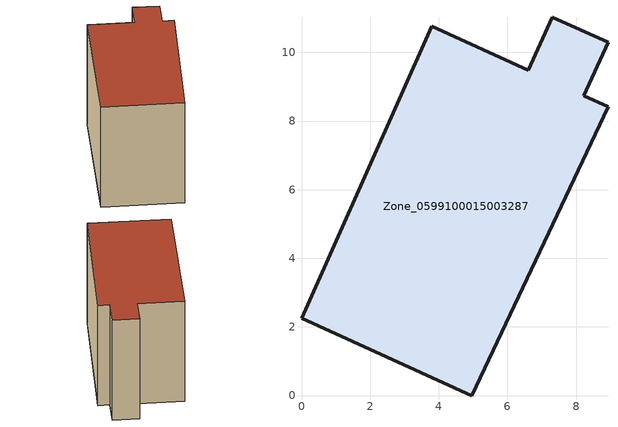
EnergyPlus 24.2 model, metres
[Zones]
Zone_0599100015003287
 floor ground (C_G): 4.96,0 0,2.25 3.79,10.76 6.6,9.48 7.31,11.02 8.93,10.29 8.23,8.74 8.93,8.42 z0.86
 wall outside (C_F): 8.23,8.74 8.93,10.29 7.31,11.02 6.6,9.48 3.79,10.76 0,2.25 4.96,0 8.93,8.42 8.23,8.74 z0.86:8.73
 roof outside (C_R): 4.96,0 8.93,8.42 8.23,8.74 8.93,10.29 7.31,11.02 6.6,9.48 3.79,10.76 0,2.25 z8.73
[BUILDING]
Pand.0599100015003287: North Axis=0; Terrain=City; Loads Convergence Tolerance Value=0.04; Temperature Convergence Tolerance Value=0.4; Solar Distribution=FullExterior; Maximum Number of Warmup Days=25; Minimum Number of Warmup Days=1
[Site:Location]
Rotterdam.The.Hague.AP_ZH_NLD Design_Conditions: Latitude=51.96; Longitude=4.45; Time Zone=1; Elevation=-4.5
[SITE:GROUNDTEMPERATURE:BUILDINGSURFACE]
18, 18, 18, 18, 18, 18, 18, 18, 18, 18, 18, 18
[MATERIAL] Thermal Absorptance=0.9; Solar Absorptance=0.7; Visible Absorptance=0.7
Name | Roughness | Thickness | Conductivity | Density | Specific Heat
G.TI.1965-1974 | MediumSmooth | 0.15 | 0.882353 | 540 | 1210
F.TI.1965-1974 | Rough | 0.3 | 0.697674 | 1920 | 840
R.TI.1965-1974 | MediumRough | 0.2 | 0.232558 | 1500 | 1000
[CONSTRUCTION]
C_G: G.TI.1965-1974
C_F: F.TI.1965-1974
C_R: R.TI.1965-1974
[ZONE]
Zone_0599100015003287: Type=1; Multiplier=1; Ceiling Height=Autocalculate; Volume=Autocalculate; Floor Area=autocalculate; Part of Total Floor Area=Yes
[ZONEINFILTRATION:DESIGNFLOWRATE]
Infil_Zone_0599100015003287: Zone or ZoneList or Space or SpaceList=Zone_0599100015003287; Schedule=AlwaysOn; Design Flow Rate Calculation Method=Flow/Area; Flow Rate per Floor Area=0.003; Constant Term Coefficient=1; Temperature Term Coefficient=0; Velocity Term Coefficient=0; Velocity Squared Term Coefficient=0
[HVACTEMPLATE:ZONE:IDEALLOADSAIRSYSTEM]
Zone_0599100015003287: Maximum Heating Supply Air Temperature=50; Minimum Cooling Supply Air Temperature=13; Maximum Heating Supply Air Humidity Ratio=0.0156; Minimum Cooling Supply Air Humidity Ratio=0.0077; Heating Limit=NoLimit; Cooling Limit=NoLimit; Dehumidification Control Type=ConstantSensibleHeatRatio; Cooling Sensible Heat Ratio=0.7; Dehumidification Setpoint=60; Humidification Control Type=None; Humidification Setpoint=30; Outdoor Air Method=None; Outdoor Air Flow Rate per Person=0.00944; Outdoor Air Flow Rate per Zone Floor Area=0; Outdoor Air Flow Rate per Zone=0; Demand Controlled Ventilation Type=None; Outdoor Air Economizer Type=NoEconomizer; Heat Recovery Type=None; Sensible Heat Recovery Effectiveness=0.7; Latent Heat Recovery Effectiveness=0.65
[ZONECONTROL:THERMOSTAT]
ThermostatControl_Zone_0599100015003287: Zone or ZoneList=Zone_0599100015003287; Control Type Schedule=DualSetpointControlType; Control 1=Thermostat_Zone_0599100015003287; Temperature Difference Between Cutout And Setpoint=0
[THERMOSTATSETPOINT:DUALSETPOINT]
Thermostat_Zone_0599100015003287: Heating Setpoint Temperature Schedule=HeatingSetpoint_Zone_0599100015003287; Cooling Setpoint Temperature Schedule=CoolingSetpoint_Zone_0599100015003287
[SCHEDULE:COMPACT]
HeatingSetpoint_Zone_0599100015003287: Through: 12/31, For: AllDays, Until: 24:00, 21
CoolingSetpoint_Zone_0599100015003287: Through: 12/31, For: AllDays, Until: 24:00, 24
DualSetpointControlType: Through: 12/31, For: AllDays, Until: 24:00, 4
AlwaysOn: Through: 12/31, For: AllDays, Until: 24:00, 1
